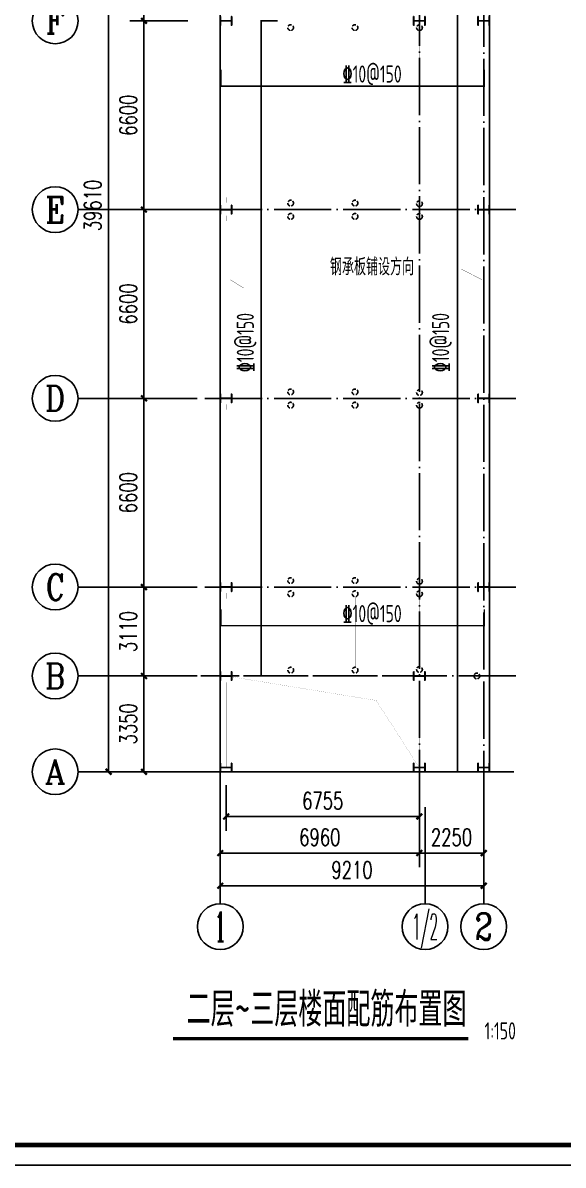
# Model space of a CAD drawing. Extents: x -89996 to 1006241, y -2176 to 440573.
# Drawn here: x 673536 to 692428, y 109594 to 149542 of the extents above; entities that cross this region are included whole.
import ezdxf
from ezdxf.enums import TextEntityAlignment as Align

# ---------------------------------------------------------------- set-up
doc = ezdxf.new("R2010")
doc.units = 0
doc.header["$LTSCALE"] = 1000
doc.header["$MEASUREMENT"] = 0
doc.linetypes.add('CACHE2', pattern=[0.1875, 0.125, -0.0625])
doc.linetypes.add('DOTE', pattern=[2.42, 2, -0.2, 0.02, -0.2])
for name, color, linetype in [('AXIS', 3, 'Continuous'), ('AXIS_TEXT', 7, 'Continuous'), ('DOTE', 1, 'DOTE'), ('Gjlx', 3, 'Continuous'), ('GZ', 50, 'Continuous'), ('PUB_TITLE', 4, 'Continuous'), ('TEXT', 7, 'Continuous'), ('WALL', 9, 'Continuous'), ('图层6', 6, 'Continuous')]:
    doc.layers.add(name, color=color, linetype=linetype)
doc.styles.add('_TCH_AXIS', font='COMPLEX', dxfattribs={"bigfont": 'GBCBIG'})
doc.styles.add('_TCH_DIM_T3', font='SIMPLEX', dxfattribs={"width": 0.705882, "bigfont": 'GBCBIG'})
doc.styles.add('COMPLEX', font='COMPLEX')
doc.styles.add('TSSD_Dimension', font='Tssdeng.shx', dxfattribs={"width": 0.8, "bigfont": 'hztxt.shx'})
doc.styles.add('TSSD_Norm', font='tssdeng.shx', dxfattribs={"bigfont": 'hztxt.shx'})
doc.dimstyles.new('_TCH_ARCH&&200', dxfattribs={"dimtxt": 595, "dimasz": 200, "dimexe": 500, "dimexo": 600, "dimgap": 252.5, "dimtad": 1, "dimdec": 0, "dimzin": 0, "dimdsep": 46, "dimtxsty": '_TCH_DIM_T3', "dimblk": 'ARCHTICK', "dimcen": 0.09, "dimclrt": 7, "dimazin": 2, "dimtfac": 1, "dimtdec": 0, "dimtix": 1, "dimtmove": 2, "dimatfit": 3, "dimfxl": 0, "dimtolj": 1, "dimtzin": 0, "dimarcsym": 0})
doc.dimstyles.new('TCH-200-1', dxfattribs={"dimtxt": 595, "dimasz": 200, "dimexe": 500, "dimexo": 600, "dimgap": 252.5, "dimtad": 1, "dimdec": 0, "dimzin": 0, "dimdsep": 46, "dimtxsty": '_TCH_DIM_T3', "dimblk": 'ARCHTICK', "dimcen": 0.09, "dimclrd": 3, "dimclre": 3, "dimclrt": 7, "dimazin": 2, "dimtfac": 1, "dimtdec": 0, "dimtix": 1, "dimtmove": 2, "dimatfit": 3, "dimfxl": 0, "dimtolj": 1, "dimtzin": 0, "dimarcsym": 0})

# ---------------------------------------------------------------- blocks, each defined once
blk = doc.blocks.new('_ArchTick')
at = {"color": 0, "linetype": 'ByBlock', "const_width": 0.4}
blk.add_lwpolyline([(-0.5, -0.5), (0.5, 0.5)], dxfattribs=at)
blk = doc.blocks.new('*D2516')
at = {"layer": 'Defpoints', "color": 0, "transparency": 16777216}
for p in [(15564, 5215), (17814, 4948), (17814, 3374)]:
    blk.add_point(p, dxfattribs=at)
at = {"layer": 'WALL', "color": 3, "lineweight": -2, "transparency": 16777216}
for p, q in [((15564, 4615), (15564, 2874)), ((17814, 4348), (17814, 2874)), ((15564, 3374), (17814, 3374))]:
    blk.add_line(p, q, dxfattribs=at)
at = {"layer": 'WALL', "color": 3, "lineweight": -2, "transparency": 16777216, "xscale": 200, "yscale": 200, "zscale": 200, "rotation": 180}
blk.add_blockref('_ArchTick', (15564, 3374), dxfattribs=at)
at = {"layer": 'WALL', "color": 3, "lineweight": -2, "transparency": 16777216, "xscale": 200, "yscale": 200, "zscale": 200}
blk.add_blockref('_ArchTick', (17814, 3374), dxfattribs=at)
at = {"layer": 'WALL', "color": 7, "transparency": 16777216, "insert": (16689, 3924), "char_height": 595, "attachment_point": 5, "style": '_TCH_DIM_T3'}
blk.add_mtext('\\A1;2250', dxfattribs=at)
blk = doc.blocks.new('*D2517')
at = {"layer": 'AXIS', "color": 0, "lineweight": -2, "transparency": 16777216}
for p, q in [((8604, 4775), (8604, 1731)), ((17814, 4775), (17814, 1731)), ((8604, 2231), (17814, 2231))]:
    blk.add_line(p, q, dxfattribs=at)
at = {"layer": 'Defpoints', "color": 0, "transparency": 16777216}
for p in [(8604, 5375), (17814, 5375), (17814, 2231)]:
    blk.add_point(p, dxfattribs=at)
at = {"layer": 'AXIS', "color": 0, "lineweight": -2, "transparency": 16777216, "xscale": 200, "yscale": 200, "zscale": 200, "rotation": 180}
blk.add_blockref('_ArchTick', (8604, 2231), dxfattribs=at)
at = {"layer": 'AXIS', "color": 0, "lineweight": -2, "transparency": 16777216, "xscale": 200, "yscale": 200, "zscale": 200}
blk.add_blockref('_ArchTick', (17814, 2231), dxfattribs=at)
at = {"layer": 'AXIS', "color": 7, "transparency": 16777216, "insert": (13209, 2781), "char_height": 595, "attachment_point": 5, "style": '_TCH_DIM_T3'}
blk.add_mtext('\\A1;9210', dxfattribs=at)
blk = doc.blocks.new('*D2518')
at = {"layer": 'Defpoints', "color": 0, "transparency": 16777216}
for p in [(8604, 5215), (15564, 5215), (8604, 3374)]:
    blk.add_point(p, dxfattribs=at)
at = {"layer": 'WALL', "color": 3, "lineweight": -2, "transparency": 16777216}
for p, q in [((8604, 4615), (8604, 2874)), ((15564, 4615), (15564, 2874)), ((15564, 3374), (8604, 3374))]:
    blk.add_line(p, q, dxfattribs=at)
at = {"layer": 'WALL', "color": 3, "lineweight": -2, "transparency": 16777216, "xscale": 200, "yscale": 200, "zscale": 200, "rotation": 180}
blk.add_blockref('_ArchTick', (8604, 3374), dxfattribs=at)
at = {"layer": 'WALL', "color": 3, "lineweight": -2, "transparency": 16777216, "xscale": 200, "yscale": 200, "zscale": 200}
blk.add_blockref('_ArchTick', (15564, 3374), dxfattribs=at)
at = {"layer": 'WALL', "color": 7, "transparency": 16777216, "insert": (12084, 3924), "char_height": 595, "attachment_point": 5, "style": '_TCH_DIM_T3'}
blk.add_mtext('\\A1;6960', dxfattribs=at)
blk = doc.blocks.new('*D2519')
at = {"layer": 'Defpoints', "color": 0, "transparency": 16777216}
for p in [(8604, 45825), (4696, 6215), (8065, 6215)]:
    blk.add_point(p, dxfattribs=at)
at = {"layer": 'WALL', "color": 3, "lineweight": -2, "transparency": 16777216}
for p, q in [((8004, 45825), (4196, 45825)), ((4696, 45825), (4696, 6215)), ((7465, 6215), (4196, 6215))]:
    blk.add_line(p, q, dxfattribs=at)
at = {"layer": 'WALL', "color": 3, "lineweight": -2, "transparency": 16777216, "xscale": 200, "yscale": 200, "zscale": 200}
for p, rotation in [((4696, 45825), 90), ((4696, 6215), 270)]:
    blk.add_blockref('_ArchTick', p, dxfattribs=dict(at, rotation=rotation))
at = {"layer": 'WALL', "color": 7, "transparency": 16777216, "insert": (4146, 26020), "char_height": 595, "attachment_point": 5, "rotation": 90, "style": '_TCH_DIM_T3'}
blk.add_mtext('\\A1;39610', dxfattribs=at)
blk = doc.blocks.new('*D3084')
at = {"layer": 'AXIS', "color": 0, "lineweight": -2, "transparency": 16777216}
for p, q in [((7465, 9565), (5436, 9565)), ((5936, 6215), (5936, 9565)), ((7465, 6215), (5436, 6215))]:
    blk.add_line(p, q, dxfattribs=at)
at = {"layer": 'Defpoints', "color": 0, "transparency": 16777216}
for p in [(5936, 9565), (8065, 9565), (8065, 6215)]:
    blk.add_point(p, dxfattribs=at)
at = {"layer": 'AXIS', "color": 0, "lineweight": -2, "transparency": 16777216, "xscale": 200, "yscale": 200, "zscale": 200}
for p, rotation in [((5936, 9565), 90), ((5936, 6215), 270)]:
    blk.add_blockref('_ArchTick', p, dxfattribs=dict(at, rotation=rotation))
at = {"layer": 'AXIS', "color": 7, "transparency": 16777216, "insert": (5386, 7890), "char_height": 595, "attachment_point": 5, "rotation": 90, "style": '_TCH_DIM_T3'}
blk.add_mtext('\\A1;3350', dxfattribs=at)
blk = doc.blocks.new('*D3085')
at = {"layer": 'AXIS', "color": 0, "lineweight": -2, "transparency": 16777216}
for p, q in [((7465, 12675), (5436, 12675)), ((5936, 9565), (5936, 12675)), ((7465, 9565), (5436, 9565))]:
    blk.add_line(p, q, dxfattribs=at)
at = {"layer": 'Defpoints', "color": 0, "transparency": 16777216}
for p in [(5936, 12675), (8065, 12675), (8065, 9565)]:
    blk.add_point(p, dxfattribs=at)
at = {"layer": 'AXIS', "color": 0, "lineweight": -2, "transparency": 16777216, "xscale": 200, "yscale": 200, "zscale": 200}
for p, rotation in [((5936, 12675), 90), ((5936, 9565), 270)]:
    blk.add_blockref('_ArchTick', p, dxfattribs=dict(at, rotation=rotation))
at = {"layer": 'AXIS', "color": 7, "transparency": 16777216, "insert": (5386, 11120), "char_height": 595, "attachment_point": 5, "rotation": 90, "style": '_TCH_DIM_T3'}
blk.add_mtext('\\A1;3110', dxfattribs=at)
blk = doc.blocks.new('*D3086')
at = {"layer": 'AXIS', "color": 0, "lineweight": -2, "transparency": 16777216}
for p, q in [((7465, 19275), (5436, 19275)), ((5936, 12675), (5936, 19275)), ((7465, 12675), (5436, 12675))]:
    blk.add_line(p, q, dxfattribs=at)
at = {"layer": 'Defpoints', "color": 0, "transparency": 16777216}
for p in [(5936, 19275), (8065, 19275), (8065, 12675)]:
    blk.add_point(p, dxfattribs=at)
at = {"layer": 'AXIS', "color": 0, "lineweight": -2, "transparency": 16777216, "xscale": 200, "yscale": 200, "zscale": 200}
for p, rotation in [((5936, 19275), 90), ((5936, 12675), 270)]:
    blk.add_blockref('_ArchTick', p, dxfattribs=dict(at, rotation=rotation))
at = {"layer": 'AXIS', "color": 7, "transparency": 16777216, "insert": (5386, 15975), "char_height": 595, "attachment_point": 5, "rotation": 90, "style": '_TCH_DIM_T3'}
blk.add_mtext('\\A1;6600', dxfattribs=at)
blk = doc.blocks.new('*D3087')
at = {"layer": 'AXIS', "color": 0, "lineweight": -2, "transparency": 16777216}
for p, q in [((7465, 25875), (5436, 25875)), ((5936, 19275), (5936, 25875)), ((7465, 19275), (5436, 19275))]:
    blk.add_line(p, q, dxfattribs=at)
at = {"layer": 'Defpoints', "color": 0, "transparency": 16777216}
for p in [(5936, 25875), (8065, 25875), (8065, 19275)]:
    blk.add_point(p, dxfattribs=at)
at = {"layer": 'AXIS', "color": 0, "lineweight": -2, "transparency": 16777216, "xscale": 200, "yscale": 200, "zscale": 200}
for p, rotation in [((5936, 25875), 90), ((5936, 19275), 270)]:
    blk.add_blockref('_ArchTick', p, dxfattribs=dict(at, rotation=rotation))
at = {"layer": 'AXIS', "color": 7, "transparency": 16777216, "insert": (5386, 22575), "char_height": 595, "attachment_point": 5, "rotation": 90, "style": '_TCH_DIM_T3'}
blk.add_mtext('\\A1;6600', dxfattribs=at)
blk = doc.blocks.new('*D3088')
at = {"layer": 'AXIS', "color": 0, "lineweight": -2, "transparency": 16777216}
for p, q in [((7465, 32475), (5436, 32475)), ((5936, 25875), (5936, 32475)), ((7465, 25875), (5436, 25875))]:
    blk.add_line(p, q, dxfattribs=at)
at = {"layer": 'Defpoints', "color": 0, "transparency": 16777216}
for p in [(5936, 32475), (8065, 32475), (8065, 25875)]:
    blk.add_point(p, dxfattribs=at)
at = {"layer": 'AXIS', "color": 0, "lineweight": -2, "transparency": 16777216, "xscale": 200, "yscale": 200, "zscale": 200}
for p, rotation in [((5936, 32475), 90), ((5936, 25875), 270)]:
    blk.add_blockref('_ArchTick', p, dxfattribs=dict(at, rotation=rotation))
at = {"layer": 'AXIS', "color": 7, "transparency": 16777216, "insert": (5386, 29175), "char_height": 595, "attachment_point": 5, "rotation": 90, "style": '_TCH_DIM_T3'}
blk.add_mtext('\\A1;6600', dxfattribs=at)
blk = doc.blocks.new('*D3089')
at = {"layer": 'AXIS', "color": 0, "lineweight": -2, "transparency": 16777216}
for p, q in [((7465, 35675), (5436, 35675)), ((5936, 32475), (5936, 35675)), ((7465, 32475), (5436, 32475))]:
    blk.add_line(p, q, dxfattribs=at)
at = {"layer": 'Defpoints', "color": 0, "transparency": 16777216}
for p in [(5936, 35675), (8065, 35675), (8065, 32475)]:
    blk.add_point(p, dxfattribs=at)
at = {"layer": 'AXIS', "color": 0, "lineweight": -2, "transparency": 16777216, "xscale": 200, "yscale": 200, "zscale": 200}
for p, rotation in [((5936, 35675), 90), ((5936, 32475), 270)]:
    blk.add_blockref('_ArchTick', p, dxfattribs=dict(at, rotation=rotation))
at = {"layer": 'AXIS', "color": 7, "transparency": 16777216, "insert": (5386, 34075), "char_height": 595, "attachment_point": 5, "rotation": 90, "style": '_TCH_DIM_T3'}
blk.add_mtext('\\A1;3200', dxfattribs=at)
blk = doc.blocks.new('_AXISO')
blk.add_circle((0, 0), 0.5)
at = {"layer": 'AXIS_TEXT', "style": 'COMPLEX', "width": 1.041667}
blk.add_attdef('A', text='', height=0.56, dxfattribs=at).set_placement((-0.25, -0.28), (0.25, -0.28), align=Align.FIT)
blk = doc.blocks.new('*D2431')
at = {"color": 3, "lineweight": -2, "transparency": 16777216}
for p, q in [((680645, 122887), (680645, 121288)), ((687400, 122904), (687400, 121288)), ((680645, 121788), (687400, 121788))]:
    blk.add_line(p, q, dxfattribs=at)
at = {"layer": 'Defpoints', "color": 0, "transparency": 16777216}
for p in [(680645, 123487), (687400, 123504), (687400, 121788)]:
    blk.add_point(p, dxfattribs=at)
at = {"color": 3, "lineweight": -2, "transparency": 16777216, "xscale": 200, "yscale": 200, "zscale": 200, "rotation": 180}
blk.add_blockref('_ArchTick', (680645, 121788), dxfattribs=at)
at = {"color": 3, "lineweight": -2, "transparency": 16777216, "xscale": 200, "yscale": 200, "zscale": 200}
blk.add_blockref('_ArchTick', (687400, 121788), dxfattribs=at)
at = {"color": 7, "transparency": 16777216, "insert": (684022, 122338), "char_height": 595, "attachment_point": 5, "style": '_TCH_DIM_T3'}
blk.add_mtext('\\A1;6755', dxfattribs=at)
blk = doc.blocks.new('A$C2781525E')
at = {"layer": 'AXIS'}
for p, q in [((8064.9, 25875.3), (3631.2, 25875.3)), ((7798.7, 19275.3), (3631.2, 19275.3)), ((7798.7, 12675.3), (3631.2, 12675.3)), ((7798.7, 9565.3), (3631.2, 9565.3)), ((8064.9, 6215.3), (3631.2, 6215.3)), ((8603.7, 4948.5), (8603.7, 1600)), ((15763.7, 4975.3), (15763.7, 1600)), ((17813.9, 4948.5), (17813.9, 1600))]:
    blk.add_line(p, q, dxfattribs=at)
for centre in [(2831.2, 32475.3), (2831.2, 25875.3), (2831.2, 19275.3), (2831.2, 12675.3), (2831.2, 9565.3), (2831.2, 6215.3), (8603.7, 800), (17813.9, 800)]:
    blk.add_circle(centre, 800, dxfattribs=at)
at = {"layer": 'DOTE'}
for p, q in [((8603.7, 4948.5), (8603.7, 46702.1)), ((17813.9, 4950.7), (17813.9, 46702.1)), ((15563.9, 4981.1), (15563.9, 46115.4)), ((8064.9, 25875.3), (18940.1, 25875.3)), ((8064.9, 19275.3), (18940.1, 19275.3)), ((8064.9, 12675.3), (18940.1, 12675.3)), ((16258.4, 9565.3), (7922.2, 9565.3)), ((18940.1, 9565.3), (8064.9, 9565.3)), ((18866.9, 6215.3), (7922.2, 6215.3))]:
    blk.add_line(p, q, dxfattribs=at)
at = {"layer": 'GZ'}
for points in [[(8603.7, 32625.3), (8603.7, 32325.3), (8613.7, 32325.3), (8613.7, 32468.4), (8618.7, 32472.3), (8989, 32472.3), (8993.7, 32468.4), (8993.7, 32325.3), (9003.7, 32325.3), (9003.7, 32625.3), (8993.7, 32625.3), (8993.7, 32482.3), (8989.2, 32478.3), (8618.7, 32478.3), (8613.7, 32482.3), (8613.7, 32625.3), (8603.7, 32625.3)], [(15363.7, 32625.3), (15363.7, 32325.3), (15373.7, 32325.3), (15373.7, 32468.4), (15378.7, 32472.3), (15749, 32472.3), (15753.7, 32468.4), (15753.7, 32325.3), (15763.7, 32325.3), (15763.7, 32625.3), (15753.7, 32625.3), (15753.7, 32482.3), (15749.2, 32478.3), (15378.7, 32478.3), (15373.7, 32482.3), (15373.7, 32625.3), (15363.7, 32625.3)], [(17613.7, 32625.3), (17613.7, 32325.3), (17623.7, 32325.3), (17623.7, 32468.4), (17628.7, 32472.3), (17999, 32472.3), (18003.7, 32468.4), (18003.7, 32325.3), (18013.7, 32325.3), (18013.7, 32625.3), (18003.7, 32625.3), (18003.7, 32482.3), (17999.2, 32478.3), (17628.7, 32478.3), (17623.7, 32482.3), (17623.7, 32625.3), (17613.7, 32625.3)], [(8603.7, 26025.3), (8603.7, 25725.3), (8613.7, 25725.3), (8613.7, 25868.4), (8618.7, 25872.3), (8989, 25872.3), (8993.7, 25868.4), (8993.7, 25725.3), (9003.7, 25725.3), (9003.7, 26025.3), (8993.7, 26025.3), (8993.7, 25882.3), (8989.2, 25878.3), (8618.7, 25878.3), (8613.7, 25882.3), (8613.7, 26025.3), (8603.7, 26025.3)], [(17613.7, 26025.3), (17613.7, 25725.3), (17623.7, 25725.3), (17623.7, 25868.4), (17628.7, 25872.3), (17999, 25872.3), (18003.7, 25868.4), (18003.7, 25725.3), (18013.7, 25725.3), (18013.7, 26025.3), (18003.7, 26025.3), (18003.7, 25882.3), (17999.2, 25878.3), (17628.7, 25878.3), (17623.7, 25882.3), (17623.7, 26025.3), (17613.7, 26025.3)], [(8603.7, 19425.3), (8603.7, 19125.3), (8613.7, 19125.3), (8613.7, 19268.4), (8618.7, 19272.3), (8989, 19272.3), (8993.7, 19268.4), (8993.7, 19125.3), (9003.7, 19125.3), (9003.7, 19425.3), (8993.7, 19425.3), (8993.7, 19282.3), (8989.2, 19278.3), (8618.7, 19278.3), (8613.7, 19282.3), (8613.7, 19425.3), (8603.7, 19425.3)], [(17613.7, 19425.3), (17613.7, 19125.3), (17623.7, 19125.3), (17623.7, 19268.4), (17628.7, 19272.3), (17999, 19272.3), (18003.7, 19268.4), (18003.7, 19125.3), (18013.7, 19125.3), (18013.7, 19425.3), (18003.7, 19425.3), (18003.7, 19282.3), (17999.2, 19278.3), (17628.7, 19278.3), (17623.7, 19282.3), (17623.7, 19425.3), (17613.7, 19425.3)], [(8603.7, 12825.3), (8603.7, 12525.3), (8613.7, 12525.3), (8613.7, 12668.4), (8618.7, 12672.3), (8989, 12672.3), (8993.7, 12668.4), (8993.7, 12525.3), (9003.7, 12525.3), (9003.7, 12825.3), (8993.7, 12825.3), (8993.7, 12682.3), (8989.2, 12678.3), (8618.7, 12678.3), (8613.7, 12682.3), (8613.7, 12825.3), (8603.7, 12825.3)], [(17613.7, 12825.3), (17613.7, 12525.3), (17623.7, 12525.3), (17623.7, 12668.4), (17628.7, 12672.3), (17999, 12672.3), (18003.7, 12668.4), (18003.7, 12525.3), (18013.7, 12525.3), (18013.7, 12825.3), (18003.7, 12825.3), (18003.7, 12682.3), (17999.2, 12678.3), (17628.7, 12678.3), (17623.7, 12682.3), (17623.7, 12825.3), (17613.7, 12825.3)], [(8603.7, 9715.3), (8603.7, 9415.3), (8613.7, 9415.3), (8613.7, 9558.4), (8618.7, 9562.3), (8989, 9562.3), (8993.7, 9558.4), (8993.7, 9415.3), (9003.7, 9415.3), (9003.7, 9715.3), (8993.7, 9715.3), (8993.7, 9572.3), (8989.2, 9568.3), (8618.7, 9568.3), (8613.7, 9572.3), (8613.7, 9715.3), (8603.7, 9715.3)], [(15363.7, 9715.3), (15363.7, 9415.3), (15373.7, 9415.3), (15373.7, 9558.4), (15378.7, 9562.3), (15749, 9562.3), (15753.7, 9558.4), (15753.7, 9415.3), (15763.7, 9415.3), (15763.7, 9715.3), (15753.7, 9715.3), (15753.7, 9572.3), (15749.2, 9568.3), (15378.7, 9568.3), (15373.7, 9572.3), (15373.7, 9715.3), (15363.7, 9715.3)], [(8603.7, 6515.3), (8603.7, 6215.3), (8613.7, 6215.3), (8613.7, 6358.4), (8618.7, 6362.3), (8989, 6362.3), (8993.7, 6358.4), (8993.7, 6215.3), (9003.7, 6215.3), (9003.7, 6515.3), (8993.7, 6515.3), (8993.7, 6372.3), (8989.2, 6368.3), (8618.7, 6368.3), (8613.7, 6372.3), (8613.7, 6515.3), (8603.7, 6515.3)], [(15363.7, 6515.3), (15363.7, 6215.3), (15373.7, 6215.3), (15373.7, 6358.4), (15378.7, 6362.3), (15749, 6362.3), (15753.7, 6358.4), (15753.7, 6215.3), (15763.7, 6215.3), (15763.7, 6515.3), (15753.7, 6515.3), (15753.7, 6372.3), (15749.2, 6368.3), (15378.7, 6368.3), (15373.7, 6372.3), (15373.7, 6515.3), (15363.7, 6515.3)], [(17613.7, 6515.3), (17613.7, 6215.3), (17623.7, 6215.3), (17623.7, 6358.4), (17628.7, 6362.3), (17999, 6362.3), (18003.7, 6358.4), (18003.7, 6215.3), (18013.7, 6215.3), (18013.7, 6515.3), (18003.7, 6515.3), (18003.7, 6372.3), (17999.2, 6368.3), (17628.7, 6368.3), (17623.7, 6372.3), (17623.7, 6515.3), (17613.7, 6515.3)]]:
    blk.add_lwpolyline(points, close=True, dxfattribs=at)
at = {"layer": 'AXIS'}
ref = blk.add_blockref('_AXISO', (15763.7, 800), dxfattribs=dict(at, xscale=1600, yscale=1600, zscale=1600))
ref.add_attrib('A', '1/2', dxfattribs={"layer": 'AXIS_TEXT', "height": 905.1, "style": '_TCH_AXIS', "width": 0.411765}).set_placement((15311.1, 347.4), (16216.2, 347.4), align=Align.FIT)
at = {"layer": 'AXIS_TEXT', "style": '_TCH_AXIS'}
for s, height, p, p2 in [('F', 890.9, (2491.8, 32029.8), (3170.5, 32029.8)), ('E', 890.9, (2491.8, 25429.8), (3170.5, 25429.8)), ('D', 870.5, (2478.8, 18840), (3183.5, 18840)), ('C', 911.4, (2505.7, 12219.6), (3156.7, 12219.6)), ('B', 870.5, (2478.8, 9130), (3183.5, 9130)), ('A', 850.4, (2466.7, 5790.1), (3195.6, 5790.1)), ('1', 1029.4, (8383.1, 285.3), (8824.3, 285.3)), ('2', 931.9, (17503.2, 334), (18124.5, 334))]:
    blk.add_text(s, height=height, dxfattribs=at).set_placement(p, p2, align=Align.FIT)
at = {"layer": 'AXIS'}
for p1, p2, distance, picture, middle in [((8064.9, 32475.3), (8064.9, 35675.3), 2129.2, '*D3089', (5385.6, 34075.3)), ((8064.9, 25875.3), (8064.9, 32475.3), 2129.2, '*D3088', (5385.6, 29175.3)), ((8064.9, 19275.3), (8064.9, 25875.3), 2129.2, '*D3087', (5385.6, 22575.3)), ((8064.9, 12675.3), (8064.9, 19275.3), 2129.2, '*D3086', (5385.6, 15975.3)), ((8064.9, 9565.3), (8064.9, 12675.3), 2129.2, '*D3085', (5385.6, 11120.3)), ((8064.9, 6215.3), (8064.9, 9565.3), 2129.2, '*D3084', (5385.6, 7890.3)), ((8603.7, 5375.3), (17813.9, 5375.3), -3143.9, '*D2517', (13208.8, 2781.4))]:
    dim = blk.add_aligned_dim(p1=p1, p2=p2, distance=distance, dimstyle='_TCH_ARCH&&200', dxfattribs=at)
    dim.commit()
    dim.dimension.update_dxf_attribs({"geometry": picture, "text_midpoint": middle})
at = {"layer": 'WALL'}
for base, p1, p2, angle, picture, middle in [((4695.5, 6215.3), (8603.7, 45825), (8064.9, 6215.3), 90, '*D2519', (4145.5, 26020.1)), ((8603.7, 3374.2), (15563.9, 5215.3), (8603.7, 5215.3), 180, '*D2518', (12083.8, 3924.2))]:
    dim = blk.add_linear_dim(base=base, p1=p1, p2=p2, angle=angle, dimstyle='TCH-200-1', dxfattribs=at)
    dim.commit()
    dim.dimension.update_dxf_attribs({"geometry": picture, "text_midpoint": middle})
dim = blk.add_linear_dim(base=(17813.9, 3374.2), p1=(15563.9, 5215.3), p2=(17813.9, 4948.5), dimstyle='TCH-200-1', dxfattribs=at)
dim.commit()
dim.dimension.update_dxf_attribs({"geometry": '*D2516', "text_midpoint": (16688.9, 3924.2)})

msp = doc.modelspace()

# ---------------------------------------------------------------- linework, layer by layer
msp.add_lwpolyline([(680439.46, 162960.56), (689849.46, 162960.56), (689849.46, 123350.75), (680439.46, 123350.75)], close=True)
at = {"color": 5, "const_width": 10}
msp.add_lwpolyline([(681253.39, 140268.36), (680788.87, 140560.6), (689590.07, 140560.6), (688865.13, 140930.35)], dxfattribs=at)
at = {"color": 3, "const_width": 117.6}
msp.add_lwpolyline([(678784.52, 114021.95), (689108.33, 114021.95)], dxfattribs=at)
at = {"layer": 'Gjlx', "color": 8, "linetype": 'CACHE2', "const_width": 3}
for points in [[(680647.82, 149404.94), (680647.81, 143295.08)], [(680647.82, 149404.94), (680647.82, 149217.44)], [(682899.64, 149275.31), (682899.64, 143339.56)], [(685149.64, 149275.31), (685149.64, 143339.56)], [(687404.72, 149272.37), (687399.64, 143316.01)], [(689649.64, 149404.94), (689649.64, 143295.08)], [(689649.64, 149404.94), (689649.64, 149217.44)], [(680644.72, 143252.83), (680644.72, 143440.33)], [(689649.64, 143252.83), (689649.64, 143440.33)], [(680644.72, 142797.31), (680644.72, 142609.81)], [(680647.82, 136616.56), (680647.81, 142726.41)], [(680976.05, 143010.75), (681163.55, 143010.75)], [(689225.31, 143010.75), (680976.06, 143010.75)], [(680976.06, 143010.75), (681163.56, 143010.75)], [(681069.8, 143010.75), (689319.06, 143010.75)], [(682899.64, 142672.31), (682899.64, 136736.56)], [(685149.64, 142672.31), (685149.64, 136736.56)], [(687404.72, 142669.37), (687399.64, 136713.01)], [(689319.06, 143010.75), (689131.56, 143010.75)], [(689319.06, 143010.75), (689131.56, 143010.75)], [(689649.64, 142803.62), (689649.64, 142616.12)], [(689649.64, 136616.56), (689649.64, 142726.41)], [(680647.82, 136616.56), (680647.82, 136804.06)], [(689649.64, 136616.56), (689649.64, 136804.06)], [(680976.05, 136410.75), (681163.55, 136410.75)], [(689225.31, 136410.75), (680976.06, 136410.75)], [(680976.06, 136410.75), (681163.56, 136410.75)], [(681069.8, 136410.75), (689319.06, 136410.75)], [(689319.06, 136410.75), (689131.56, 136410.75)], [(689319.06, 136410.75), (689131.56, 136410.75)], [(680644.72, 136197.31), (680644.72, 136009.81)], [(680647.82, 130016.56), (680647.81, 136126.42)], [(682899.64, 136072.31), (682899.64, 130136.56)], [(685149.64, 136072.31), (685149.64, 130136.56)], [(687404.72, 136069.37), (687399.64, 130113.01)], [(689649.64, 136203.62), (689649.64, 136016.12)], [(689649.64, 130016.56), (689649.64, 136126.42)], [(680647.82, 130016.56), (680647.82, 130204.06)], [(689649.64, 130016.56), (689649.64, 130204.06)], [(680644.72, 129597.31), (680644.72, 129409.81)], [(680647.82, 126902.91), (680647.81, 129526.42)], [(680976.05, 129810.75), (681163.55, 129810.75)], [(689225.31, 129810.75), (680976.06, 129810.75)], [(680976.06, 129810.75), (681163.56, 129810.75)], [(681069.8, 129810.75), (689319.06, 129810.75)], [(682904.72, 127005.15), (682904.72, 129474.92)], [(685154.72, 127005.15), (685154.72, 129474.92)], [(687404.72, 127028.48), (687404.72, 129474.92)], [(689319.06, 129810.75), (689131.56, 129810.75)], [(689319.06, 129810.75), (689131.56, 129810.75)], [(689649.64, 129603.62), (689649.64, 129416.12)], [(689649.64, 123718.08), (689649.64, 129526.42)], [(680647.82, 126902.91), (680647.82, 127090.41)], [(680938.29, 126686.98), (681125.79, 126686.98)], [(680938.29, 126686.98), (681125.79, 126686.98)], [(681032.04, 126686.98), (687101.2, 126686.98)], [(687101.2, 126686.98), (686913.7, 126686.98)], [(687101.2, 126686.98), (686913.7, 126686.98)], [(689312.38, 126700.75), (687698.08, 126700.75)], [(687698.08, 126700.75), (687885.58, 126700.75)], [(687698.08, 126700.75), (687885.58, 126700.75)], [(680644.72, 126475.99), (680644.72, 126288.49)], [(680644.72, 123705.83), (680644.72, 126398.79)], [(687404.72, 126475.99), (687404.72, 126288.49)], [(687404.72, 123705.83), (687404.72, 126398.79)], [(680644.72, 123705.83), (680644.72, 123893.33)], [(687404.72, 123705.83), (687404.72, 123893.33)], [(689649.64, 123718.08), (689649.64, 123905.58)], [(680938.29, 123486.98), (681125.79, 123486.98)], [(680938.29, 123486.98), (681125.79, 123486.98)], [(681032.04, 123486.98), (687101.2, 123486.98)], [(687101.2, 123486.98), (686913.7, 123486.98)], [(687101.2, 123486.98), (686913.7, 123486.98)], [(689312.38, 123486.98), (687698.08, 123486.98)], [(687698.08, 123486.98), (687885.58, 123486.98)], [(687698.08, 123486.98), (687885.58, 123486.98)], [(689312.39, 123486.98), (689124.89, 123486.98)]]:
    msp.add_lwpolyline(points, dxfattribs=at)
msp.add_lwpolyline([(680639.72, 126703.75), (685892.12, 125844.2), (687404.14, 123486.98), (680644.72, 123486.98)], close=True, dxfattribs=at)
at = {"layer": 'Gjlx', "color": 8, "linetype": 'CACHE2'}
for centre in [(682899.64, 149375.31), (685149.64, 149375.31), (687404.72, 149372.37), (682899.64, 143239.56), (685149.64, 143239.56), (687404.72, 143216.14), (682899.64, 142772.31), (685149.64, 142772.31), (687404.72, 142769.37), (682899.64, 136636.56), (685149.64, 136636.56), (687404.72, 136613.14), (682899.64, 136172.31), (685149.64, 136172.31), (687404.72, 136169.37), (682899.64, 130036.56), (685149.64, 130036.56), (687404.72, 130013.14), (682904.72, 129574.92), (685154.72, 129574.92), (687404.72, 129574.92), (682904.72, 126905.15), (685154.72, 126905.15), (687404.72, 126928.48), (689412.38, 126700.75)]:
    msp.add_circle(centre, 100, dxfattribs=at)
at = {"layer": 'PUB_TITLE'}
msp.add_lwpolyline([(651161.89, 109593.71), (740261.89, 109593.71), (740261.89, 172593.71), (651161.89, 172593.71)], close=True, dxfattribs=at)
at = {"layer": 'PUB_TITLE', "const_width": 159.09}
msp.add_lwpolyline([(653459.87, 110300.78), (653459.87, 171179.57), (738847.75, 171179.57), (738847.75, 110300.78)], close=True, dxfattribs=at)
at = {"layer": '图层6', "const_width": 50}
for points in [[(688154.33, 123350.75), (688732.92, 123350.75), (688732.92, 162810.49), (688154.33, 162810.49)], [(682448.96, 126700.75), (681870.37, 126700.75), (681870.37, 149613.75), (682448.96, 149613.75)], [(689672.53, 147905.73), (689672.53, 147327.14), (680462.36, 147327.14), (680462.36, 147905.73)], [(689672.53, 129036.3), (689672.53, 128457.71), (680462.36, 128457.71), (680462.36, 129036.3)]]:
    msp.add_lwpolyline(points, dxfattribs=at)

# ---------------------------------------------------------------- block references
msp.add_blockref('A$C2781525E', (671835.79, 117135.48))

# ---------------------------------------------------------------- texts
at = {"layer": 'TEXT', "style": 'TSSD_Dimension', "width": 0.7}
for s, rotation, p in [('%%13210@150', 0.01, (685745.13, 147752.16)), ('钢承板铺设方向', 0.01, (685745.13, 141010.71)), ('%%13210@150', 90.01, (681315.06, 138356.62)), ('%%13210@150', 90.01, (688144.45, 138356.62)), ('%%13210@150', 0.01, (685745.13, 128882.72))]:
    msp.add_text(s, height=600, rotation=rotation, dxfattribs=at).set_placement(p, align=Align.MIDDLE_CENTER)
at = {"layer": 'TEXT', "style": 'TSSD_Norm', "width": 0.7}
for s, height, p in [('二层~三层楼面配筋布置图', 1200, (679262.02, 114437.75)), ('1:150', 600, (689680.04, 113990.2))]:
    msp.add_text(s, height=height, dxfattribs=at).set_placement(p)

# ---------------------------------------------------------------- dimensions: what is measured, and where the dimension line sits
dim = msp.add_linear_dim(base=(687399.72, 121788.21), p1=(680644.72, 123486.98), p2=(687399.72, 123503.75), dimstyle='TCH-200-1')
dim.commit()
dim.dimension.update_dxf_attribs({"geometry": '*D2431', "text_midpoint": (684022.22, 122338.21)})

doc.saveas('drawing.dxf')
